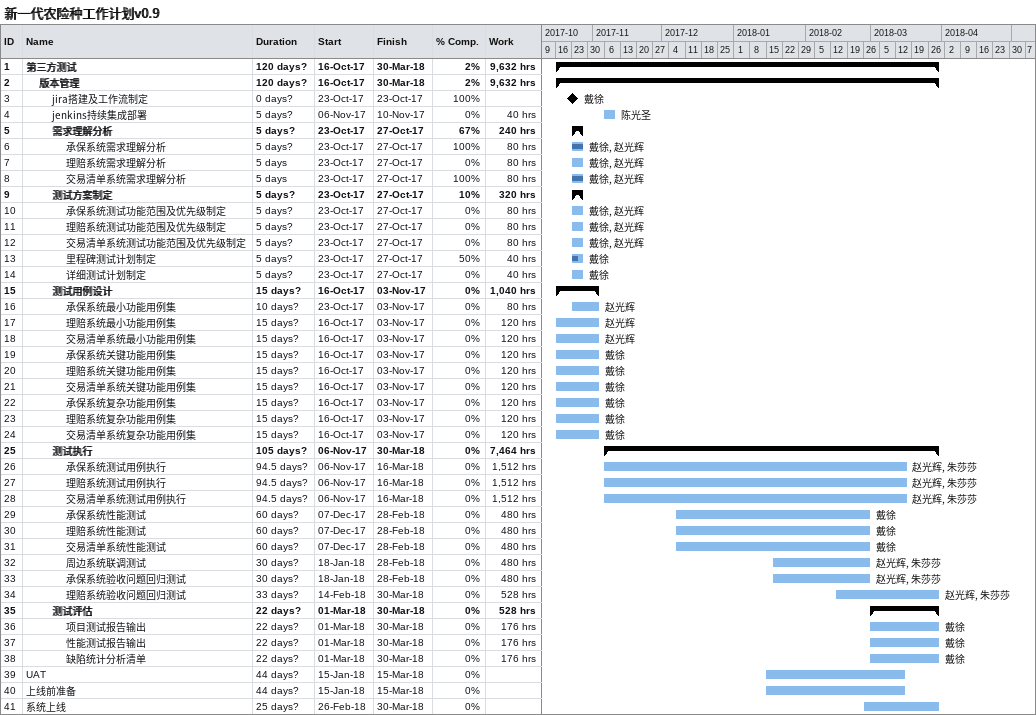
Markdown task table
新一代农险种工作计划v0.9

| ID | Level | Task | Duration | Start | Finish | Resources | % complete | Work (h) |
|---|---|---|---|---|---|---|---|---|
| 1 | 1 | **第三方测试** | 120d? | 2017-10-16 | 2018-03-30 |  | 2 | 9632 |
| 2 | 2 | **版本管理** | 120d? | 2017-10-16 | 2018-03-30 |  | 2 | 9632 |
| 3 | 3 | jira搭建及工作流制定 | 0d? | 2017-10-23 | 2017-10-23 | 戴徐 | 100 |  |
| 4 | 3 | jenkins持续集成部署 | 5d? | 2017-11-06 | 2017-11-10 | 陈光圣 | 0 | 40 |
| 5 | 3 | **需求理解分析** | 5d? | 2017-10-23 | 2017-10-27 |  | 67 | 240 |
| 6 | 4 | 承保系统需求理解分析 | 5d? | 2017-10-23 | 2017-10-27 | 戴徐, 赵光辉 | 100 | 80 |
| 7 | 4 | 理赔系统需求理解分析 | 5d | 2017-10-23 | 2017-10-27 | 戴徐, 赵光辉 | 0 | 80 |
| 8 | 4 | 交易清单系统需求理解分析 | 5d | 2017-10-23 | 2017-10-27 | 戴徐, 赵光辉 | 100 | 80 |
| 9 | 3 | **测试方案制定** | 5d? | 2017-10-23 | 2017-10-27 |  | 10 | 320 |
| 10 | 4 | 承保系统测试功能范围及优先级制定 | 5d? | 2017-10-23 | 2017-10-27 | 戴徐, 赵光辉 | 0 | 80 |
| 11 | 4 | 理赔系统测试功能范围及优先级制定 | 5d? | 2017-10-23 | 2017-10-27 | 戴徐, 赵光辉 | 0 | 80 |
| 12 | 4 | 交易清单系统测试功能范围及优先级制定 | 5d? | 2017-10-23 | 2017-10-27 | 戴徐, 赵光辉 | 0 | 80 |
| 13 | 4 | 里程碑测试计划制定 | 5d? | 2017-10-23 | 2017-10-27 | 戴徐 | 50 | 40 |
| 14 | 4 | 详细测试计划制定 | 5d? | 2017-10-23 | 2017-10-27 | 戴徐 | 0 | 40 |
| 15 | 3 | **测试用例设计** | 15d? | 2017-10-16 | 2017-11-03 |  | 0 | 1040 |
| 16 | 4 | 承保系统最小功能用例集 | 10d? | 2017-10-23 | 2017-11-03 | 赵光辉 | 0 | 80 |
| 17 | 4 | 理赔系统最小功能用例集 | 15d? | 2017-10-16 | 2017-11-03 | 赵光辉 | 0 | 120 |
| 18 | 4 | 交易清单系统最小功能用例集 | 15d? | 2017-10-16 | 2017-11-03 | 赵光辉 | 0 | 120 |
| 19 | 4 | 承保系统关键功能用例集 | 15d? | 2017-10-16 | 2017-11-03 | 戴徐 | 0 | 120 |
| 20 | 4 | 理赔系统关键功能用例集 | 15d? | 2017-10-16 | 2017-11-03 | 戴徐 | 0 | 120 |
| 21 | 4 | 交易清单系统关键功能用例集 | 15d? | 2017-10-16 | 2017-11-03 | 戴徐 | 0 | 120 |
| 22 | 4 | 承保系统复杂功能用例集 | 15d? | 2017-10-16 | 2017-11-03 | 戴徐 | 0 | 120 |
| 23 | 4 | 理赔系统复杂功能用例集 | 15d? | 2017-10-16 | 2017-11-03 | 戴徐 | 0 | 120 |
| 24 | 4 | 交易清单系统复杂功能用例集 | 15d? | 2017-10-16 | 2017-11-03 | 戴徐 | 0 | 120 |
| 25 | 3 | **测试执行** | 105d? | 2017-11-06 | 2018-03-30 |  | 0 | 7464 |
| 26 | 4 | 承保系统测试用例执行 | 94.5d? | 2017-11-06 | 2018-03-16 | 赵光辉, 朱莎莎 | 0 | 1512 |
| 27 | 4 | 理赔系统测试用例执行 | 94.5d? | 2017-11-06 | 2018-03-16 | 赵光辉, 朱莎莎 | 0 | 1512 |
| 28 | 4 | 交易清单系统测试用例执行 | 94.5d? | 2017-11-06 | 2018-03-16 | 赵光辉, 朱莎莎 | 0 | 1512 |
| 29 | 4 | 承保系统性能测试 | 60d? | 2017-12-07 | 2018-02-28 | 戴徐 | 0 | 480 |
| 30 | 4 | 理赔系统性能测试 | 60d? | 2017-12-07 | 2018-02-28 | 戴徐 | 0 | 480 |
| 31 | 4 | 交易清单系统性能测试 | 60d? | 2017-12-07 | 2018-02-28 | 戴徐 | 0 | 480 |
| 32 | 4 | 周边系统联调测试 | 30d? | 2018-01-18 | 2018-02-28 | 赵光辉, 朱莎莎 | 0 | 480 |
| 33 | 4 | 承保系统验收问题回归测试 | 30d? | 2018-01-18 | 2018-02-28 | 赵光辉, 朱莎莎 | 0 | 480 |
| 34 | 4 | 理赔系统验收问题回归测试 | 33d? | 2018-02-14 | 2018-03-30 | 赵光辉, 朱莎莎 | 0 | 528 |
| 35 | 3 | **测试评估** | 22d? | 2018-03-01 | 2018-03-30 |  | 0 | 528 |
| 36 | 4 | 项目测试报告输出 | 22d? | 2018-03-01 | 2018-03-30 | 戴徐 | 0 | 176 |
| 37 | 4 | 性能测试报告输出 | 22d? | 2018-03-01 | 2018-03-30 | 戴徐 | 0 | 176 |
| 38 | 4 | 缺陷统计分析清单 | 22d? | 2018-03-01 | 2018-03-30 | 戴徐 | 0 | 176 |
| 39 | 1 | UAT | 44d? | 2018-01-15 | 2018-03-15 |  | 0 |  |
| 40 | 1 | 上线前准备 | 44d? | 2018-01-15 | 2018-03-15 |  | 0 |  |
| 41 | 1 | 系统上线 | 25d? | 2018-02-26 | 2018-03-30 |  | 0 |  |
